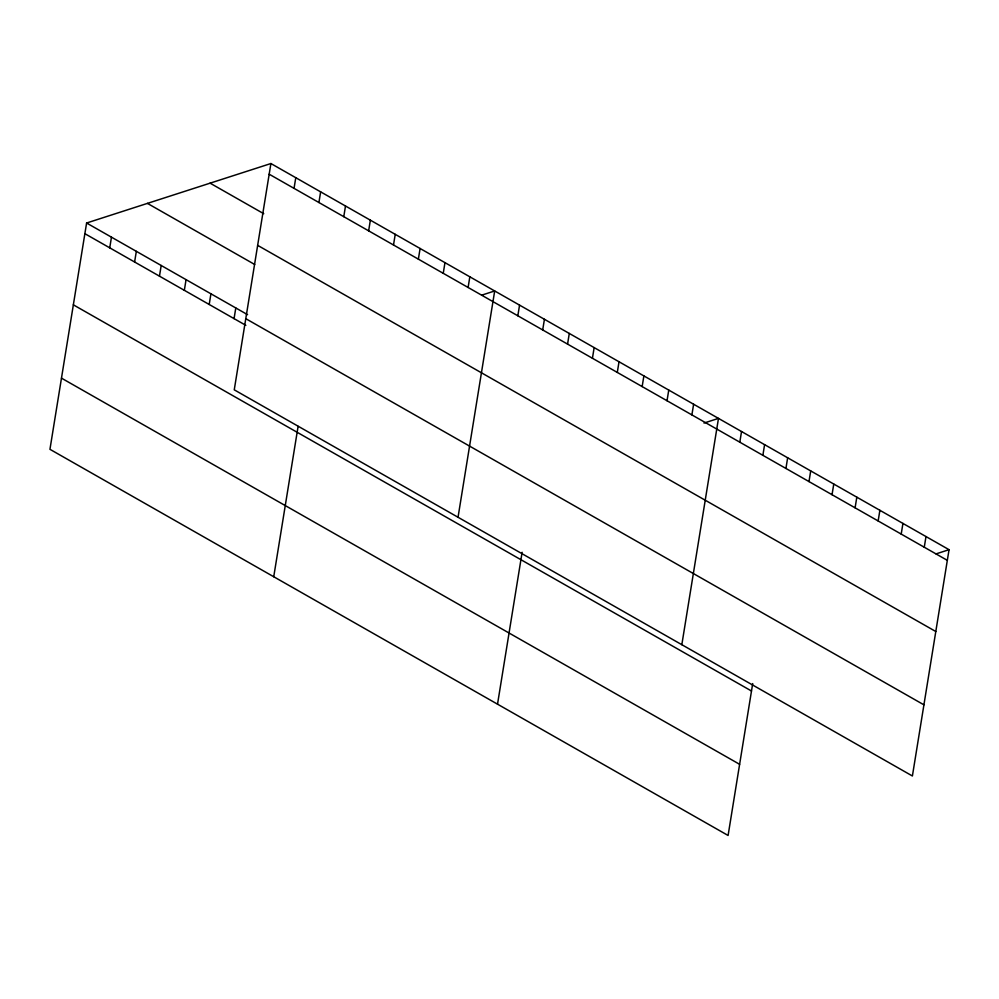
<?xml version="1.0" encoding="UTF-8"?>
<svg xmlns="http://www.w3.org/2000/svg" width="999" height="999" viewBox="0 0 999 999"><rect width="100%" height="100%" fill="white"/><g stroke="black" fill="none" stroke-linecap="round" stroke-linejoin="round"><path stroke-width="1.5" d="M270.904 163.536L234.253 389.835L912.399 775.986L949.05 549.687L270.904 163.536L86.601 223.014L49.95 449.313L728.096 835.464L752.697 683.578M109.74 247.839L111.463 237.175M134.603 262L136.339 251.336M159.465 276.149L161.201 265.484M184.34 290.309L186.064 279.645M209.203 304.47L210.926 293.806M234.066 318.631L235.789 307.967M294.043 188.349L295.779 177.685M318.918 202.51L320.642 191.845M273.738 576.748L298.102 426.336M343.781 216.671L345.504 206.006M368.643 230.831L370.367 220.167M393.506 244.992L395.229 234.328M418.369 259.153L420.104 248.489M443.244 273.314L444.967 262.65M468.106 287.462L469.83 276.798M458.042 517.257L494.692 290.959L481.668 295.167M517.832 315.784L519.555 305.12M542.694 329.945L544.43 319.28M497.527 704.17L522.127 552.285M567.569 344.106L569.293 333.441M592.432 358.266L594.155 347.602M617.295 372.427L619.018 361.763M642.157 386.576L643.88 375.924M667.02 400.736L668.756 390.072M691.895 414.897L693.618 404.233M681.83 644.692L718.481 418.394L703.995 423.064M739.809 442.182L741.533 431.531M762.874 455.319L764.597 444.655M785.926 468.444L787.649 457.779M808.978 481.58L810.713 470.916M832.042 494.705L833.765 484.04M855.094 507.829L856.817 497.177M878.158 520.966L879.882 510.302M901.21 534.09L902.934 523.426M924.262 547.227L925.998 536.563M936.013 553.896L949.05 549.687M269.181 174.201L947.327 560.352M210.09 183.154L263.748 213.711M257.655 245.354L935.801 631.518M147.427 203.384L254.733 264.498M86.601 223.014L247.577 314.673M245.779 318.669L923.925 704.832M84.878 233.679L245.841 325.337M73.352 304.832L751.485 690.996M61.476 378.146L739.622 764.31"/></g></svg>
